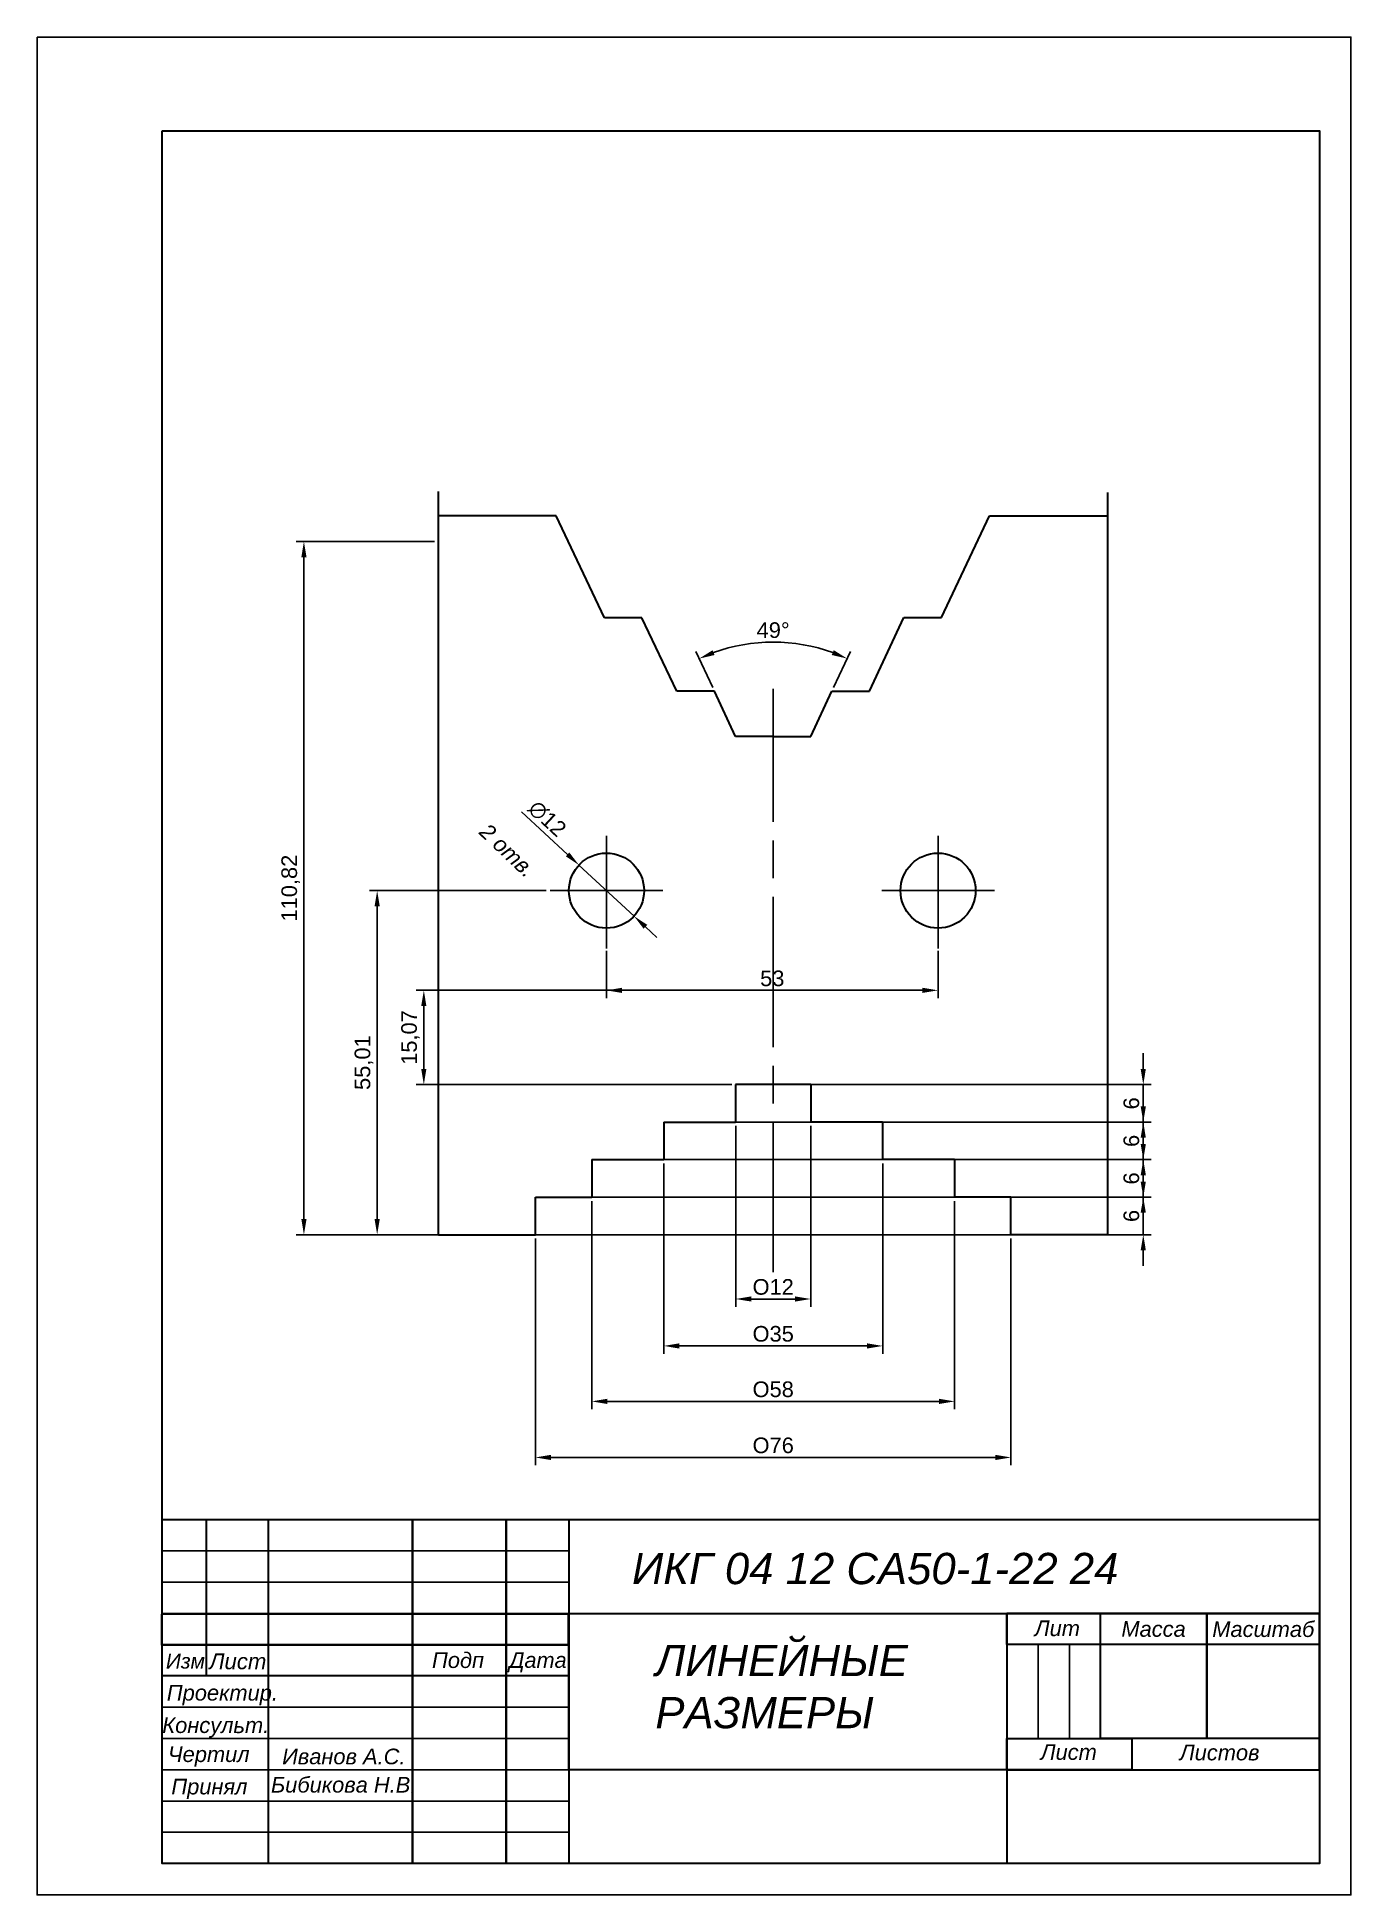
# Model space of a CAD drawing. Header units: millimetres. Extents: x 1479 to 1689, y 2565 to 2862.
import ezdxf

# ---------------------------------------------------------------- set-up
doc = ezdxf.new("R2010")
doc.units = ezdxf.units.MM
doc.linetypes.add('ACAD_ISO08W100', pattern=[36, 24, -3, 6, -3])
doc.linetypes.add('осевая', pattern=[50.8, 31.75, -6.35, 6.35, -6.35])
doc.styles.get("Standard").update_dxf_attribs({"font": 'arial.ttf'})
doc.dimstyles.new('ISO-25', dxfattribs={"dimtxt": 2.5, "dimasz": 2.5, "dimexe": 1.25, "dimexo": 0.625, "dimtad": 1, "dimtxsty": 'Standard', "dimcen": 2.5, "dimadec": 0, "dimazin": 0, "dimtfac": 1, "dimtmove": 0, "dimatfit": 3, "dimfxl": 1, "dimarcsym": 0})

# ---------------------------------------------------------------- blocks, each defined once
blk = doc.blocks.new('*D1')
at = {"color": 0, "lineweight": -2, "transparency": 16777216}
for p, q in [((1570.17, 2715.8), (1570.17, 2708.23)), ((1623.17, 2715.8), (1623.17, 2708.23)), ((1572.67, 2709.48), (1620.67, 2709.48))]:
    blk.add_line(p, q, dxfattribs=at)
at = {"color": 0, "transparency": 16777216}
for points in [[(1572.67, 2709.89), (1572.67, 2709.06), (1570.17, 2709.48)], [(1620.67, 2709.89), (1620.67, 2709.06), (1623.17, 2709.48)]]:
    blk.add_solid(points, dxfattribs=at)
at = {"layer": 'Defpoints', "color": 0, "transparency": 16777216}
for p in [(1570.17, 2716.42), (1623.17, 2716.42), (1623.17, 2709.48)]:
    blk.add_point(p, dxfattribs=at)
at = {"color": 0, "transparency": 16777216, "insert": (1596.67, 2711.38), "char_height": 2.5, "attachment_point": 5}
blk.add_mtext('53', dxfattribs=at)
blk = doc.blocks.new('*D2')
at = {"color": 0, "lineweight": -2, "transparency": 16777216}
for p, q in [((1655.98, 2696.91), (1655.98, 2699.41)), ((1591.44, 2694.41), (1657.23, 2694.41)), ((1655.98, 2694.41), (1655.98, 2688.41)), ((1591.44, 2688.41), (1657.23, 2688.41)), ((1655.98, 2685.91), (1655.98, 2683.41))]:
    blk.add_line(p, q, dxfattribs=at)
at = {"color": 0, "transparency": 16777216}
for points in [[(1655.56, 2696.91), (1656.39, 2696.91), (1655.98, 2694.41)], [(1655.56, 2685.91), (1656.39, 2685.91), (1655.98, 2688.41)]]:
    blk.add_solid(points, dxfattribs=at)
at = {"layer": 'Defpoints', "color": 0, "transparency": 16777216}
for p in [(1590.82, 2694.41), (1590.82, 2688.41), (1655.98, 2688.41)]:
    blk.add_point(p, dxfattribs=at)
at = {"color": 0, "transparency": 16777216, "insert": (1654.08, 2691.41), "char_height": 2.5, "attachment_point": 5, "rotation": 90}
blk.add_mtext('6', dxfattribs=at)
blk = doc.blocks.new('*D3')
at = {"color": 0, "lineweight": -2, "transparency": 16777216}
for p, q in [((1655.98, 2690.91), (1655.98, 2693.41)), ((1579.94, 2688.41), (1657.23, 2688.41)), ((1655.98, 2688.41), (1655.98, 2682.41)), ((1579.94, 2682.41), (1657.23, 2682.41)), ((1655.98, 2679.91), (1655.98, 2677.41))]:
    blk.add_line(p, q, dxfattribs=at)
at = {"color": 0, "transparency": 16777216}
for points in [[(1655.56, 2690.91), (1656.39, 2690.91), (1655.98, 2688.41)], [(1655.56, 2679.91), (1656.39, 2679.91), (1655.98, 2682.41)]]:
    blk.add_solid(points, dxfattribs=at)
at = {"layer": 'Defpoints', "color": 0, "transparency": 16777216}
for p in [(1579.32, 2688.41), (1579.32, 2682.41), (1655.98, 2682.41)]:
    blk.add_point(p, dxfattribs=at)
at = {"color": 0, "transparency": 16777216, "insert": (1654.08, 2685.41), "char_height": 2.5, "attachment_point": 5, "rotation": 90}
blk.add_mtext('6', dxfattribs=at)
blk = doc.blocks.new('*D4')
at = {"color": 0, "lineweight": -2, "transparency": 16777216}
for p, q in [((1655.98, 2684.91), (1655.98, 2687.41)), ((1568.44, 2682.41), (1657.23, 2682.41)), ((1655.98, 2682.41), (1655.98, 2676.41)), ((1568.44, 2676.41), (1657.23, 2676.41)), ((1655.98, 2673.91), (1655.98, 2671.41))]:
    blk.add_line(p, q, dxfattribs=at)
at = {"color": 0, "transparency": 16777216}
for points in [[(1655.56, 2684.91), (1656.39, 2684.91), (1655.98, 2682.41)], [(1655.56, 2673.91), (1656.39, 2673.91), (1655.98, 2676.41)]]:
    blk.add_solid(points, dxfattribs=at)
at = {"layer": 'Defpoints', "color": 0, "transparency": 16777216}
for p in [(1567.82, 2682.41), (1567.82, 2676.41), (1655.98, 2676.41)]:
    blk.add_point(p, dxfattribs=at)
at = {"color": 0, "transparency": 16777216, "insert": (1654.08, 2679.41), "char_height": 2.5, "attachment_point": 5, "rotation": 90}
blk.add_mtext('6', dxfattribs=at)
blk = doc.blocks.new('*D5')
at = {"color": 0, "lineweight": -2, "transparency": 16777216}
for p, q in [((1655.98, 2678.91), (1655.98, 2681.41)), ((1559.44, 2676.41), (1657.23, 2676.41)), ((1655.98, 2676.41), (1655.98, 2670.41)), ((1559.44, 2670.41), (1657.23, 2670.41)), ((1655.98, 2667.91), (1655.98, 2665.41))]:
    blk.add_line(p, q, dxfattribs=at)
at = {"color": 0, "transparency": 16777216}
for points in [[(1655.56, 2678.91), (1656.39, 2678.91), (1655.98, 2676.41)], [(1655.56, 2667.91), (1656.39, 2667.91), (1655.98, 2670.41)]]:
    blk.add_solid(points, dxfattribs=at)
at = {"layer": 'Defpoints', "color": 0, "transparency": 16777216}
for p in [(1558.82, 2676.41), (1558.82, 2670.41), (1655.98, 2670.41)]:
    blk.add_point(p, dxfattribs=at)
at = {"color": 0, "transparency": 16777216, "insert": (1654.08, 2673.41), "char_height": 2.5, "attachment_point": 5, "rotation": 90}
blk.add_mtext('6', dxfattribs=at)
blk = doc.blocks.new('*D6')
at = {"color": 0, "lineweight": -2, "transparency": 16777216}
for p, q in [((1542.69, 2781.23), (1520.55, 2781.23)), ((1521.8, 2778.73), (1521.8, 2672.91)), ((1542.69, 2670.41), (1520.55, 2670.41))]:
    blk.add_line(p, q, dxfattribs=at)
at = {"color": 0, "transparency": 16777216}
for points in [[(1521.39, 2778.73), (1522.22, 2778.73), (1521.8, 2781.23)], [(1521.39, 2672.91), (1522.22, 2672.91), (1521.8, 2670.41)]]:
    blk.add_solid(points, dxfattribs=at)
at = {"layer": 'Defpoints', "color": 0, "transparency": 16777216}
for p in [(1543.32, 2781.23), (1521.8, 2670.41), (1543.32, 2670.41)]:
    blk.add_point(p, dxfattribs=at)
at = {"color": 0, "transparency": 16777216, "insert": (1519.68, 2725.82), "char_height": 2.5, "attachment_point": 5, "rotation": 90}
blk.add_mtext('110,82', dxfattribs=at)
blk = doc.blocks.new('*D7')
at = {"color": 0, "lineweight": -2, "transparency": 16777216}
for p, q in [((1590.82, 2687.79), (1590.82, 2658.88)), ((1602.82, 2687.79), (1602.82, 2658.88)), ((1593.32, 2660.13), (1600.32, 2660.13))]:
    blk.add_line(p, q, dxfattribs=at)
at = {"color": 0, "transparency": 16777216}
for points in [[(1593.32, 2660.55), (1593.32, 2659.72), (1590.82, 2660.13)], [(1600.32, 2660.55), (1600.32, 2659.72), (1602.82, 2660.13)]]:
    blk.add_solid(points, dxfattribs=at)
at = {"layer": 'Defpoints', "color": 0, "transparency": 16777216}
for p in [(1590.82, 2688.41), (1602.82, 2688.41), (1602.82, 2660.13)]:
    blk.add_point(p, dxfattribs=at)
at = {"color": 0, "transparency": 16777216, "insert": (1596.82, 2662.05), "char_height": 2.5, "attachment_point": 5}
blk.add_mtext('O12', dxfattribs=at)
blk = doc.blocks.new('*D8')
at = {"color": 0, "lineweight": -2, "transparency": 16777216}
for p, q in [((1579.32, 2681.79), (1579.32, 2651.38)), ((1614.32, 2681.79), (1614.32, 2651.38)), ((1581.82, 2652.63), (1611.82, 2652.63))]:
    blk.add_line(p, q, dxfattribs=at)
at = {"color": 0, "transparency": 16777216}
for points in [[(1581.82, 2653.04), (1581.82, 2652.21), (1579.32, 2652.63)], [(1611.82, 2653.04), (1611.82, 2652.21), (1614.32, 2652.63)]]:
    blk.add_solid(points, dxfattribs=at)
at = {"layer": 'Defpoints', "color": 0, "transparency": 16777216}
for p in [(1579.32, 2682.41), (1614.32, 2682.41), (1614.32, 2652.63)]:
    blk.add_point(p, dxfattribs=at)
at = {"color": 0, "transparency": 16777216, "insert": (1596.82, 2654.55), "char_height": 2.5, "attachment_point": 5}
blk.add_mtext('O35', dxfattribs=at)
blk = doc.blocks.new('*D9')
at = {"color": 0, "lineweight": -2, "transparency": 16777216}
for p, q in [((1567.82, 2675.79), (1567.82, 2642.51)), ((1625.82, 2675.79), (1625.82, 2642.51)), ((1570.32, 2643.76), (1623.32, 2643.76))]:
    blk.add_line(p, q, dxfattribs=at)
at = {"color": 0, "transparency": 16777216}
for points in [[(1570.32, 2644.18), (1570.32, 2643.34), (1567.82, 2643.76)], [(1623.32, 2644.18), (1623.32, 2643.34), (1625.82, 2643.76)]]:
    blk.add_solid(points, dxfattribs=at)
at = {"layer": 'Defpoints', "color": 0, "transparency": 16777216}
for p in [(1567.82, 2676.41), (1625.82, 2676.41), (1625.82, 2643.76)]:
    blk.add_point(p, dxfattribs=at)
at = {"color": 0, "transparency": 16777216, "insert": (1596.82, 2645.68), "char_height": 2.5, "attachment_point": 5}
blk.add_mtext('O58', dxfattribs=at)
blk = doc.blocks.new('*D10')
at = {"color": 0, "lineweight": -2, "transparency": 16777216}
for p, q in [((1558.82, 2669.79), (1558.82, 2633.55)), ((1634.82, 2669.79), (1634.82, 2633.55)), ((1561.32, 2634.8), (1632.32, 2634.8))]:
    blk.add_line(p, q, dxfattribs=at)
at = {"color": 0, "transparency": 16777216}
for points in [[(1561.32, 2635.22), (1561.32, 2634.38), (1558.82, 2634.8)], [(1632.32, 2635.22), (1632.32, 2634.38), (1634.82, 2634.8)]]:
    blk.add_solid(points, dxfattribs=at)
at = {"layer": 'Defpoints', "color": 0, "transparency": 16777216}
for p in [(1558.82, 2670.41), (1634.82, 2670.41), (1634.82, 2634.8)]:
    blk.add_point(p, dxfattribs=at)
at = {"color": 0, "transparency": 16777216, "insert": (1596.82, 2636.72), "char_height": 2.5, "attachment_point": 5}
blk.add_mtext('O76', dxfattribs=at)
blk = doc.blocks.new('*D12')
at = {"color": 0, "lineweight": -2, "transparency": 16777216}
for p, q in [((1556.6, 2738.03), (1563.94, 2731.21)), ((1574.57, 2721.34), (1565.77, 2729.51)), ((1576.4, 2719.64), (1578.23, 2717.94))]:
    blk.add_line(p, q, dxfattribs=at)
at = {"color": 0, "transparency": 16777216}
for points in [[(1564.23, 2731.51), (1563.66, 2730.9), (1565.77, 2729.51)], [(1576.68, 2719.95), (1576.11, 2719.33), (1574.57, 2721.34)]]:
    blk.add_solid(points, dxfattribs=at)
at = {"layer": 'Defpoints', "color": 0, "transparency": 16777216}
for p in [(1565.77, 2729.51), (1574.57, 2721.34)]:
    blk.add_point(p, dxfattribs=at)
at = {"color": 0, "transparency": 16777216, "insert": (1560.69, 2736.92), "char_height": 2.5, "attachment_point": 5, "rotation": 317.1156}
blk.add_mtext('∅12', dxfattribs=at)
blk = doc.blocks.new('*D13')
at = {"color": 0, "lineweight": -2, "transparency": 16777216}
for p, q in [((1590.19, 2709.48), (1539.72, 2709.48)), ((1540.97, 2696.91), (1540.97, 2706.98)), ((1590.19, 2694.41), (1539.72, 2694.41))]:
    blk.add_line(p, q, dxfattribs=at)
at = {"color": 0, "transparency": 16777216}
for points in [[(1540.55, 2706.98), (1541.38, 2706.98), (1540.97, 2709.48)], [(1540.55, 2696.91), (1541.38, 2696.91), (1540.97, 2694.41)]]:
    blk.add_solid(points, dxfattribs=at)
at = {"layer": 'Defpoints', "color": 0, "transparency": 16777216}
for p in [(1540.97, 2709.48), (1590.82, 2709.48), (1590.82, 2694.41)]:
    blk.add_point(p, dxfattribs=at)
at = {"color": 0, "transparency": 16777216, "insert": (1538.84, 2701.94), "char_height": 2.5, "attachment_point": 5, "rotation": 90}
blk.add_mtext('15,07', dxfattribs=at)
blk = doc.blocks.new('*D14')
at = {"color": 0, "lineweight": -2, "transparency": 16777216}
for p, q in [((1560.54, 2725.42), (1532.26, 2725.42)), ((1533.51, 2722.92), (1533.51, 2672.91)), ((1560.54, 2670.41), (1532.26, 2670.41))]:
    blk.add_line(p, q, dxfattribs=at)
at = {"color": 0, "transparency": 16777216}
for points in [[(1533.1, 2722.92), (1533.93, 2722.92), (1533.51, 2725.42)], [(1533.1, 2672.91), (1533.93, 2672.91), (1533.51, 2670.41)]]:
    blk.add_solid(points, dxfattribs=at)
at = {"layer": 'Defpoints', "color": 0, "transparency": 16777216}
for p in [(1561.17, 2725.42), (1533.51, 2670.41), (1561.17, 2670.41)]:
    blk.add_point(p, dxfattribs=at)
at = {"color": 0, "transparency": 16777216, "insert": (1531.39, 2697.92), "char_height": 2.5, "attachment_point": 5, "rotation": 90}
blk.add_mtext('55,01', dxfattribs=at)
blk = doc.blocks.new('*D15')
at = {"color": 0, "lineweight": -2, "transparency": 16777216}
for p, q in [((1587.15, 2757.87), (1584.44, 2763.64)), ((1606.48, 2757.87), (1609.18, 2763.65))]:
    blk.add_line(p, q, dxfattribs=at)
blk.add_arc((1596.82, 2737.27), 27.89, 70.0381, 110.0093, dxfattribs=at)
at = {"color": 0, "transparency": 16777216}
for points in [[(1587.44, 2763.09), (1587.12, 2763.85), (1584.97, 2762.51)], [(1606.5, 2763.86), (1606.18, 2763.09), (1608.65, 2762.52)]]:
    blk.add_solid(points, dxfattribs=at)
at = {"layer": 'Defpoints', "color": 0, "transparency": 16777216}
for p in [(1600.87, 2764.86), (1587.42, 2757.3), (1606.21, 2757.31), (1590.82, 2750.06), (1602.82, 2750.06)]:
    blk.add_point(p, dxfattribs=at)
at = {"color": 0, "transparency": 16777216, "insert": (1596.81, 2767.05), "char_height": 2.5, "width": 1.1038485934773e-13, "attachment_point": 5, "rotation": 0.0237}
blk.add_mtext('49°', dxfattribs=at)

msp = doc.modelspace()

# ---------------------------------------------------------------- linework, layer by layer
at = {"lineweight": 30}
for p, q in [((1543.317, 2781.233), (1543.317, 2789.233)), ((1650.317, 2781.062), (1650.317, 2789.062)), ((1562.151, 2785.321), (1543.317, 2785.321)), ((1569.833, 2769.043), (1562.151, 2785.321)), ((1623.717, 2769.082), (1631.395, 2785.363)), ((1631.395, 2785.363), (1650.317, 2785.363)), ((1543.317, 2670.412), (1543.317, 2781.233)), ((1650.317, 2670.412), (1650.317, 2781.062)), ((1575.833, 2769.043), (1569.833, 2769.043)), ((1581.417, 2757.303), (1575.833, 2769.043)), ((1612.211, 2757.306), (1617.717, 2769.082)), ((1617.717, 2769.082), (1623.717, 2769.082)), ((1587.417, 2757.303), (1581.417, 2757.303)), ((1590.817, 2750.062), (1587.417, 2757.303)), ((1602.817, 2750.062), (1606.211, 2757.306)), ((1606.211, 2757.306), (1612.211, 2757.306)), ((1596.817, 2750.062), (1590.817, 2750.062)), ((1596.817, 2750.062), (1602.817, 2750.062)), ((1602.817, 2694.412), (1590.817, 2694.412)), ((1590.817, 2694.412), (1590.817, 2688.412)), ((1602.817, 2694.412), (1602.817, 2688.412)), ((1579.317, 2688.412), (1590.817, 2688.412)), ((1579.317, 2688.412), (1579.317, 2682.412)), ((1614.317, 2688.412), (1602.817, 2688.412)), ((1614.317, 2688.412), (1614.317, 2682.412)), ((1567.817, 2682.412), (1579.317, 2682.412)), ((1567.817, 2682.412), (1567.817, 2676.412)), ((1625.817, 2682.412), (1614.317, 2682.412)), ((1625.817, 2682.412), (1625.817, 2676.412)), ((1558.817, 2670.412), (1558.817, 2676.412)), ((1558.817, 2676.412), (1567.817, 2676.412)), ((1634.817, 2676.412), (1625.817, 2676.412)), ((1634.817, 2670.412), (1634.817, 2676.412)), ((1543.317, 2670.412), (1558.817, 2670.412)), ((1650.317, 2670.412), (1634.817, 2670.412)), ((1634.158, 2584.87), (1634.158, 2569.87))]:
    msp.add_line(p, q, dxfattribs=at)
for p, q in [((1650.317, 2789.062), (1650.317, 2771.062)), ((1570.17, 2734.183), (1570.17, 2716.183)), ((1623.17, 2734.183), (1623.17, 2716.183)), ((1561.17, 2725.424), (1579.17, 2725.424)), ((1614.17, 2725.424), (1632.17, 2725.424)), ((1543.317, 2670.412), (1558.817, 2670.412))]:
    msp.add_line(p, q)
at = {"linetype": 'осевая', "ltscale": 0.3}
msp.add_line((1596.817, 2748.713), (1596.817, 2757.677), dxfattribs=at)
at = {"linetype": 'ACAD_ISO08W100'}
msp.add_line((1596.817, 2664.412), (1596.817, 2748.713), dxfattribs=at)
for points in [[(1479.158, 2861.87), (1689.158, 2861.87), (1689.158, 2564.87), (1479.158, 2564.87)], [(1499.158, 2569.87), (1516.158, 2569.87), (1516.158, 2624.87), (1499.158, 2624.87)], [(1499.158, 2624.87), (1564.158, 2624.87), (1564.158, 2619.87), (1499.158, 2619.87)], [(1634.158, 2624.87), (1634.158, 2624.87), (1634.158, 2624.87), (1634.158, 2624.87)], [(1499.158, 2619.87), (1564.158, 2619.87), (1564.158, 2614.87), (1499.158, 2614.87)], [(1499.158, 2614.87), (1564.158, 2614.87), (1564.158, 2609.87), (1499.158, 2609.87)], [(1499.053, 2609.765), (1564.053, 2609.765), (1564.053, 2604.765), (1499.053, 2604.765)], [(1634.158, 2609.87), (1649.158, 2609.87), (1649.158, 2589.87), (1634.158, 2589.87)], [(1634.158, 2604.87), (1639.158, 2604.87), (1639.158, 2589.87), (1634.158, 2589.87)], [(1639.158, 2604.87), (1644.158, 2604.87), (1644.158, 2589.87), (1639.158, 2589.87)], [(1499.158, 2599.87), (1564.158, 2599.87), (1564.158, 2594.87), (1499.158, 2594.87)], [(1499.158, 2594.87), (1564.158, 2594.87), (1564.158, 2589.87), (1499.158, 2589.87)], [(1499.158, 2589.87), (1564.158, 2589.87), (1564.158, 2584.87), (1499.158, 2584.87)], [(1499.158, 2584.87), (1564.158, 2584.87), (1564.158, 2579.87), (1499.158, 2579.87)], [(1499.158, 2579.87), (1564.158, 2579.87), (1564.158, 2574.87), (1499.158, 2574.87)]]:
    msp.add_lwpolyline(points, close=True)
at = {"lineweight": 30}
for points in [[(1499.158, 2846.87), (1684.158, 2846.87), (1684.158, 2569.87), (1499.158, 2569.87)], [(1499.158, 2624.87), (1684.158, 2624.87), (1684.158, 2569.87), (1499.158, 2569.87)], [(1499.158, 2624.87), (1506.158, 2624.87), (1506.158, 2599.87), (1499.158, 2599.87)], [(1516.158, 2624.87), (1539.158, 2624.87), (1539.158, 2569.87), (1516.158, 2569.87)], [(1554.158, 2624.87), (1554.158, 2569.87), (1539.158, 2569.87), (1539.158, 2624.87)], [(1554.158, 2624.87), (1564.158, 2624.87), (1564.158, 2569.87), (1554.158, 2569.87)], [(1564.158, 2609.87), (1634.158, 2609.87), (1634.158, 2584.87), (1564.158, 2584.87)], [(1634.158, 2584.87), (1684.158, 2584.87), (1684.158, 2609.87), (1634.158, 2609.87)], [(1634.158, 2609.87), (1684.158, 2609.87), (1684.158, 2604.87), (1634.158, 2604.87)], [(1649.158, 2609.87), (1666.158, 2609.87), (1666.158, 2589.87), (1649.158, 2589.87)], [(1666.158, 2609.87), (1684.158, 2609.87), (1684.158, 2589.87), (1666.158, 2589.87)], [(1499.158, 2604.87), (1564.158, 2604.87), (1564.158, 2599.87), (1499.158, 2599.87)], [(1634.158, 2589.87), (1654.158, 2589.87), (1654.158, 2584.87), (1634.158, 2584.87)]]:
    msp.add_lwpolyline(points, close=True, dxfattribs=at)
for centre in [(1570.17, 2725.424), (1623.17, 2725.424)]:
    msp.add_circle(centre, 6, dxfattribs=at)

# ---------------------------------------------------------------- texts
at = {"insert": (1551.372, 2736.39), "char_height": 2.5, "attachment_point": 1, "rotation": 316.59485}
msp.add_mtext_dynamic_manual_height_columns('{\\fArial|b0|i1|c204|p34;2 отв.}', width=11.23861, gutter_width=12.5, heights=[0], dxfattribs=at)
at = {"char_height": 5, "attachment_point": 1}
for s, width, heights, insert in [('{\\fArial|b0|i1|c204|p34;ИКГ 04 12 СА50-1-22 24}', 84.46062, [0], (1574.247, 2619.541)), ('{\\fArial|b0|i1|c204|p34;ЛИНЕЙНЫЕ РАЗМЕРЫ}', 45.59122, [17.972], (1577.982, 2604.835))]:
    msp.add_mtext_dynamic_manual_height_columns(s, width=width, gutter_width=12.5, heights=heights, dxfattribs=dict(at, insert=insert))
at = {"ltscale": 14, "attachment_point": 1}
for s, width, gutter_width, insert, char_height in [('{\\fArial|b0|i1|c204|p34;Лит}', 13.19539, 0.604, (1638.609, 2608.732), 2.5), ('{\\fArial|b0|i1|c204|p34;Масса}', 13.19539, 0.604, (1652.48, 2608.626), 2.5), ('{\\fArial|b0|i1|c204|p34;Масштаб}', 13.19539, 0.604, (1667.008, 2608.593), 2.5), ('{\\fArial|b0|i1|c204|p34;Изм}', 12.63202, 0.578, (1499.739, 2603.444), 2.39326), ('{\\fArial|b0|i1|c204|p34;Лист}', 13.376, 0.612, (1506.68, 2603.474), 2.53422), ('{\\fArial|b0|i1|c204|p34;Подп}', 13.19539, 0.604, (1542.273, 2603.639), 2.5), ('{\\fArial|b0|i1|c204|p34;Дата}', 13.08314, 0.599, (1554.621, 2603.638), 2.47873), ('{\\fArial|b0|i1|c204|p34;Лист}', 13.19539, 0.604, (1639.562, 2588.947), 2.5), ('{\\fArial|b0|i1|c204|p34;Листов}', 13.19539, 0.604, (1661.799, 2588.875), 2.5)]:
    msp.add_mtext_dynamic_manual_height_columns(s, width=width, gutter_width=gutter_width, heights=[0], dxfattribs=dict(at, insert=insert, char_height=char_height))
at = {"char_height": 2.5, "attachment_point": 1}
for s, insert, width in [('{\\fArial|b0|i1|c204|p34;Проектир.}', (1499.882, 2598.426), 16.81912), ('{\\fArial|b0|i1|c204|p34;Консульт.}', (1499.158, 2593.245), 16.81912), ('{\\fArial|b0|i1|c204|p34;Чертил}', (1500.063, 2588.606), 16.81912), ('{\\fArial|b0|i1|c204|p34;Иванов А.С.}', (1518.331, 2588.245), 28.04273), ('{\\fArial|b0|i1|c204|p34;Принял}', (1500.605, 2583.426), 16.39998), ('{\\fArial|b0|i1|c204|p34;Бибикова Н.В.}', (1516.537, 2583.722), 27.78837)]:
    msp.add_mtext(s, dxfattribs=dict(at, insert=insert, width=width))

# ---------------------------------------------------------------- dimensions: what is measured, and where the dimension line sits
for base, p1, p2, picture, middle in [((1521.803, 2670.412), (1543.317, 2781.233), (1543.317, 2670.412), '*D6', (1519.675, 2725.822)), ((1533.515, 2670.412), (1561.17, 2725.424), (1561.17, 2670.412), '*D14', (1531.387, 2697.918)), ((1540.9679, 2709.4768), (1590.8171, 2694.4115), (1590.8171, 2709.4768), '*D13', (1538.8405, 2701.9442)), ((1655.977, 2688.412), (1590.817, 2694.412), (1590.817, 2688.412), '*D2', (1654.075, 2691.412)), ((1655.977, 2682.412), (1579.317, 2688.412), (1579.317, 2682.412), '*D3', (1654.075, 2685.412)), ((1655.977, 2676.412), (1567.817, 2682.412), (1567.817, 2676.412), '*D4', (1654.075, 2679.412)), ((1655.977, 2670.412), (1558.817, 2676.412), (1558.817, 2670.412), '*D5', (1654.075, 2673.412))]:
    dim = msp.add_linear_dim(base=base, p1=p1, p2=p2, angle=90, dimstyle='ISO-25')
    dim.commit()
    dim.dimension.update_dxf_attribs({"geometry": picture, "text_midpoint": middle})
dim = msp.add_angular_dim_2l(base=(1600.874, 2764.858), line1=((1602.817, 2750.062), (1606.211, 2757.306)), line2=((1590.817, 2750.062), (1587.417, 2757.303)), text='49°', dimstyle='ISO-25')
dim.commit()
dim.dimension.update_dxf_attribs({"geometry": '*D15', "text_midpoint": (1596.811, 2767.055)})
dim = msp.add_diameter_dim_2p(p1=(1574.566, 2721.341), p2=(1565.773, 2729.507), dimstyle='ISO-25')
dim.commit()
dim.dimension.update_dxf_attribs({"geometry": '*D12', "text_midpoint": (1560.694, 2736.915)})
dim = msp.add_linear_dim(base=(1623.17, 2709.477), p1=(1570.17, 2716.424), p2=(1623.17, 2716.424), dimstyle='ISO-25')
dim.commit()
dim.dimension.update_dxf_attribs({"geometry": '*D1', "text_midpoint": (1596.67, 2711.379)})
for base, p1, p2, text, picture, middle in [((1602.817, 2660.135), (1590.817, 2688.412), (1602.817, 2688.412), 'O12', '*D7', (1596.817, 2662.053)), ((1614.317, 2652.626), (1579.317, 2682.412), (1614.317, 2682.412), 'O<>', '*D8', (1596.817, 2654.546)), ((1625.817, 2643.76), (1567.817, 2676.412), (1625.817, 2676.412), 'O<>', '*D9', (1596.817, 2645.679)), ((1634.817, 2634.802), (1558.817, 2670.412), (1634.817, 2670.412), 'O<>', '*D10', (1596.817, 2636.72))]:
    dim = msp.add_linear_dim(base=base, p1=p1, p2=p2, text=text, dimstyle='ISO-25')
    dim.commit()
    dim.dimension.update_dxf_attribs({"geometry": picture, "text_midpoint": middle})

doc.saveas('drawing.dxf')
